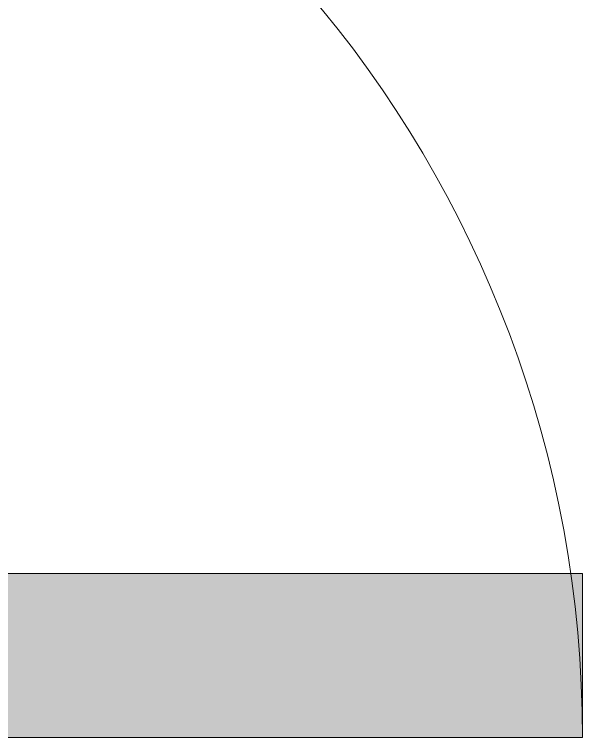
# Model space of a CAD drawing. Header units: millimetres. Extents: x -7229 to 196340, y -8553 to 29000.
# Drawn here: x 93508.3 to 93785, y 23445 to 23797.5 of the extents above; entities that cross this region are included whole.
import ezdxf

# ---------------------------------------------------------------- set-up
doc = ezdxf.new("R2010")
doc.units = ezdxf.units.MM
for name, color, linetype, lineweight, true_color in [('A-DOOR-1', 7, 'Continuous', 5, 0xb7b7b7), ('A-DOOR-3', 7, 'Continuous', 5, 0xe2e2e2), ('A-DOOR-4', 7, 'Continuous', 5, 0xaaaaaa)]:
    doc.layers.add(name, color=color, linetype=linetype, lineweight=lineweight, true_color=true_color)

# ---------------------------------------------------------------- blocks, each defined once
blk = doc.blocks.new('110_Дверь_СКБ_2Ст_Внутренняя - ДН-4д_ ДОО_Дв_1450x2100h_Лестничная клетка-23615437-1_2_3_птичка зашивка')
at = {"layer": 'A-DOOR-3'}
blk.add_hatch(color=256, dxfattribs=at).paths.add_polyline_path([(767.5, 600), (687.5, 600), (687.5, 125), (767.5, 125)])
at = {"layer": 'A-DOOR-4'}
for p, q in [((767.5, 600), (687.5, 600)), ((687.5, 600), (687.5, 125)), ((767.5, 125), (767.5, 600))]:
    blk.add_line(p, q, dxfattribs=at)
blk.add_arc((767.5, 40), 560, 90, 171.0757, dxfattribs=at)

msp = doc.modelspace()

# ---------------------------------------------------------------- block references
at = {"layer": 'A-DOOR-1', "rotation": 269.9999999999998}
msp.add_blockref('110_Дверь_СКБ_2Ст_Внутренняя - ДН-4д_ ДОО_Дв_1450x2100h_Лестничная клетка-23615437-1_2_3_птичка зашивка', (93185, 24212.5), dxfattribs=at)

doc.saveas('drawing.dxf')
